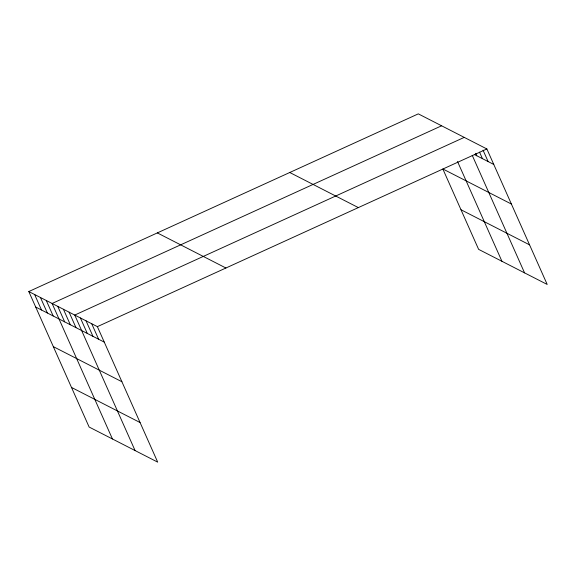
<?xml version="1.0" encoding="UTF-8"?>
<svg xmlns="http://www.w3.org/2000/svg" width="576" height="576" viewBox="0 0 576 576"><rect width="100%" height="100%" fill="white"/><g stroke="black" fill="none" stroke-linecap="round" stroke-linejoin="round"><path stroke-width="0.86" d="M28.8 291.542L97.38 326.642L157.702 462.139L89.129 427.039L28.8 291.542L418.298 113.861L486.871 148.961L547.2 284.458L478.62 249.358L442.822 168.948L511.402 204.048M441.612 125.791L52.114 303.48L112.442 438.977M464.242 137.376L74.743 315.058L135.072 450.554M97.38 326.642L486.871 148.961M474.674 154.678L493.769 164.448M460.987 209.75L529.567 244.85M289.764 172.498L358.337 207.598M157.334 232.906L225.914 268.006M35.698 307.03L104.27 342.13M53.33 346.637L121.903 381.737M71.496 387.439L140.069 422.539M483.034 150.142L488.11 161.554M479.549 152.136L482.45 158.659M475.704 153.317L476.798 155.758M472.219 155.29L524.57 272.873M457.502 161.489L501.941 261.288M91.721 323.748L98.618 339.235M86.062 320.854L92.959 336.341M80.402 317.959L87.3 333.446M69.091 312.163L75.982 327.65M63.432 309.269L70.33 324.756M57.773 306.374L64.67 321.862M46.289 300.492L53.179 315.979M40.457 297.511L47.354 312.998M34.632 294.53L41.522 310.018"/></g></svg>
